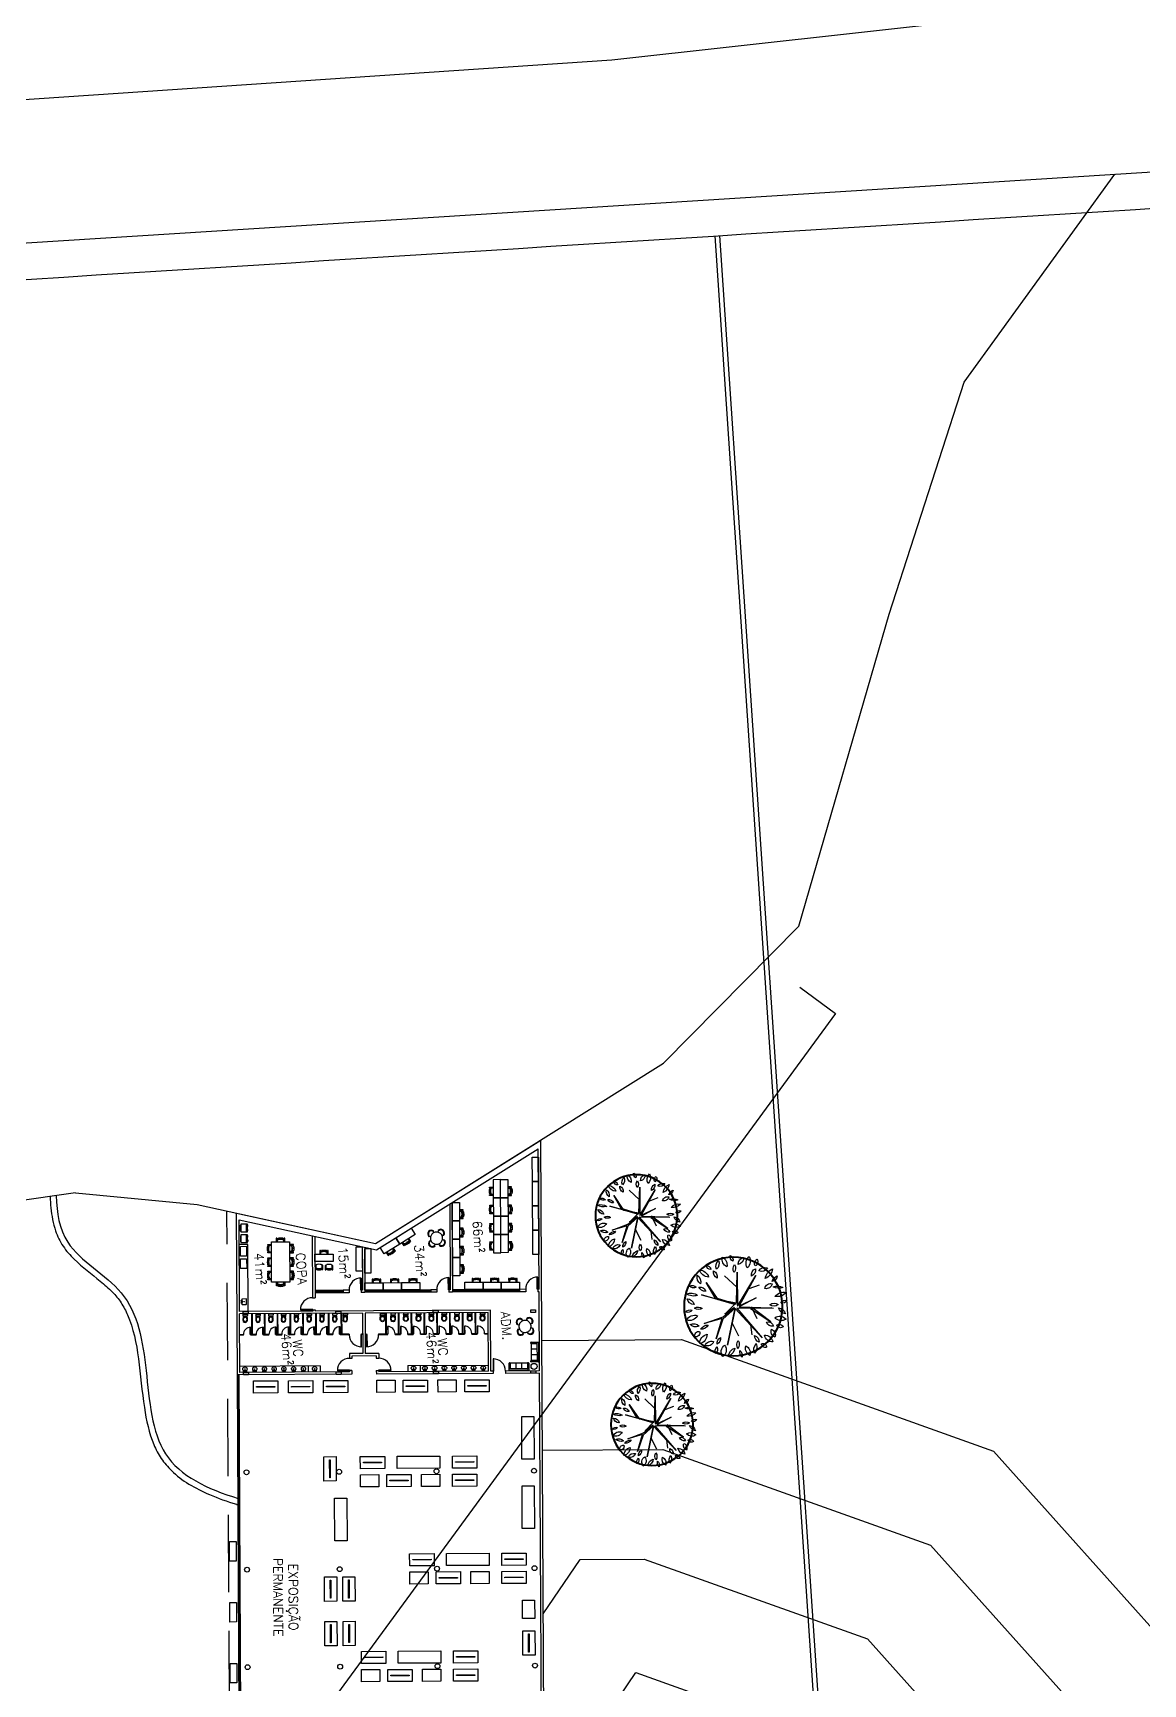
# Model space of a CAD drawing. Header units: millimetres. Extents: x 55520 to 96084, y -58491 to -49645.
# Drawn here: x 58659.3 to 58750.4, y -57673.1 to -57537.5 of the extents above; entities that cross this region are included whole.
import ezdxf

# ---------------------------------------------------------------- set-up
doc = ezdxf.new("R2010")
doc.units = ezdxf.units.MM
doc.linetypes.add('HIDDEN', pattern=[9.525, 6.35, -3.175])
for name, color, linetype in [('05_Mobiliário', 1, 'Continuous'), ('Alvenaria Corte', 30, 'Continuous'), ('Alvenaria Vista', 40, 'Continuous'), ('ARQ-COTAS', 1, 'Continuous'), ('ARQ-TEXTO3', 3, 'Continuous'), ('Curvas de Nível', 10, 'Continuous'), ('Esquadrias', 241, 'Continuous'), ('Limite Terreno', 20, 'Continuous'), ('Limites', 250, 'Continuous'), ('Linha Fina', 100, 'Continuous'), ('Mobiliário_cinza', 254, 'Continuous'), ('Pilares', 181, 'Continuous'), ('Projeção', 60, 'HIDDEN'), ('Árvores Existentes', 114, 'Continuous')]:
    doc.layers.add(name, color=color, linetype=linetype)
doc.styles.add('ROMANS', font='romans.shx')

# ---------------------------------------------------------------- blocks, each defined once
blk = doc.blocks.new('tree 17')
at = {"color": 0, "linetype": 'ByBlock'}
for p, q in [((-0.149, 0.772), (-0.808, 1.664)), ((-0.808, 1.664), (-0.082, 0.822)), ((-0.215, 1.813), (-0.082, 0.152)), ((-0.033, 0.269), (-0.182, 1.747)), ((-0.182, 1.747), (-0.149, 0.772)), ((-0.082, 0.152), (-1.511, 1.221)), ((-1.511, 1.221), (-0.099, 0.075)), ((-0.89, 0.728), (-1.344, 0.756)), ((-0.082, 0.822), (-0.619, 1.038)), ((0.327, 1.071), (-0.033, 0.269)), ((0.001, 0.186), (1.346, 1.116)), ((1.346, 1.116), (0.017, 0.269)), ((0.017, 0.269), (0.327, 1.071)), ((0.765, 0.778), (0.909, 1.26)), ((-0.099, 0.075), (-1.738, -0.385)), ((-1.738, -0.385), (-0.082, 0.075)), ((-0.719, -0.113), (-1.344, 0.152)), ((-0.082, 0.075), (-0.542, -0.512)), ((-0.431, -0.496), (-0.049, 0.058)), ((-0.049, 0.058), (-0.326, -0.401)), ((-0.326, -0.401), (0.084, 0.058)), ((1.54, 0.285), (0.001, 0.186)), ((0.084, 0.058), (0.626, -1.404)), ((0.626, -1.404), (0.1, 0.136)), ((0.1, 0.136), (0.444, -0.795)), ((0.15, 0.152), (1.54, 0.285)), ((0.361, -0.684), (0.15, 0.152)), ((0.865, 0.224), (1.418, -0.302)), ((-0.542, -0.512), (-1.411, -0.878)), ((-1.411, -0.878), (-0.509, -0.545)), ((-0.686, -1.37), (-0.431, -0.496)), ((-0.509, -0.545), (-0.686, -1.37)), ((1.18, -1.16), (0.361, -0.684)), ((0.444, -0.795), (1.18, -1.16))]:
    blk.add_line(p, q, dxfattribs=at)
for points in [[(-0.733, 2.356, 0.375302), (-0.637, 1.847)], [(-0.637, 1.847, 0.375302), (-0.733, 2.356)], [(-0.191, 2.048, 0.30277), (-0.499, 2.346)], [(-0.499, 2.346, 0.30277), (-0.191, 2.048)], [(0.106, 2.463, 0.350689), (0.021, 2.165)], [(0.021, 2.165, 0.350689), (0.106, 2.463)], [(0.478, 2.441, 0.27027), (0.329, 1.921)], [(0.329, 1.921, 0.27027), (0.478, 2.441)], [(0.711, 2.314, 0.218613), (0.775, 1.868)], [(0.775, 1.868, 0.218613), (0.711, 2.314)], [(-1.391, 1.326, 0.363335), (-1.731, 1.687)], [(-1.731, 1.687, 0.363335), (-1.391, 1.326)], [(-1.147, 1.666, 0.420523), (-1.518, 1.793)], [(-1.518, 1.793, 0.420523), (-1.147, 1.666)], [(-1.072, 2.208, 0.45154), (-0.987, 1.9)], [(-0.987, 1.9, 0.45154), (-1.072, 2.208)], [(-1.009, 1.762, 0.408258), (-0.807, 1.454)], [(-0.807, 1.454, 0.408258), (-1.009, 1.762)], [(-0.053, 2.048, 0.340953), (-0.032, 1.666)], [(-0.032, 1.666, 0.340953), (-0.053, 2.048)], [(0.913, 1.836, 0.440076), (0.722, 1.485)], [(0.722, 1.485, 0.440076), (0.913, 1.836)], [(1.253, 2.091, 0.288468), (1.019, 1.847)], [(1.019, 1.847, 0.288468), (1.253, 2.091)], [(1.592, 1.9, 0.268637), (1.168, 1.539)], [(1.168, 1.539, 0.268637), (1.592, 1.9)], [(1.645, 1.666, 0.386862), (1.539, 1.273)], [(1.539, 1.273, 0.386862), (1.645, 1.666)], [(-1.752, 0.923, 0.295875), (-2.177, 0.827)], [(-2.177, 0.827, 0.295875), (-1.752, 0.923)], [(-1.954, 1.39, 0.525994), (-1.773, 1.167)], [(-1.773, 1.167, 0.525994), (-1.954, 1.39)], [(-1.38, 0.88, 0.343163), (-1.699, 1.061)], [(-1.699, 1.061, 0.343163), (-1.38, 0.88)], [(1.645, 1.124, 0.341117), (1.327, 0.912)], [(1.327, 0.912, 0.341117), (1.645, 1.124)], [(2.229, 0.869, 0.343561), (1.709, 0.753)], [(1.709, 0.753, 0.343561), (2.229, 0.869)], [(2.07, 1.22, 0.443589), (1.773, 1.124)], [(1.773, 1.124, 0.443589), (2.07, 1.22)], [(-2.017, 0.169, 0.288328), (-2.325, 0.243)], [(-2.325, 0.243, 0.288328), (-2.017, 0.169)], [(-1.816, 0.445, 0.362144), (-2.272, 0.604)], [(-2.272, 0.604, 0.362144), (-1.816, 0.445)], [(-1.561, 0.115, 0.309468), (-1.932, 0.084)], [(-1.932, 0.084, 0.309468), (-1.561, 0.115)], [(1.9, 0.179, 0.326555), (1.539, 0.147)], [(1.539, 0.147, 0.326555), (1.9, 0.179)], [(2.198, 0.625, 0.38021), (1.89, 0.349)], [(1.89, 0.349, 0.38021), (2.198, 0.625)], [(2.325, 0.02, 0.383832), (2.06, 0.115)], [(2.06, 0.115, 0.383832), (2.325, 0.02)], [(-1.89, -0.054, 0.289447), (-2.23, -0.373)], [(-2.23, -0.373, 0.289447), (-1.89, -0.054)], [(-1.731, -0.511, 0.447347), (-2.23, -0.628)], [(-2.23, -0.628, 0.447347), (-1.731, -0.511)], [(-1.37, -0.67, 0.315606), (-1.656, -0.851)], [(-1.656, -0.851, 0.315606), (-1.37, -0.67)], [(1.677, -0.787, 0.340003), (1.338, -0.639)], [(1.338, -0.639, 0.340003), (1.677, -0.787)], [(2.134, -0.532, 0.317134), (1.741, -0.649)], [(1.741, -0.649, 0.317134), (2.134, -0.532)], [(2.272, -0.352, 0.351781), (1.826, -0.171)], [(1.826, -0.171, 0.351781), (2.272, -0.352)], [(-1.784, -0.862, 0.306984), (-2.081, -0.947)], [(-2.081, -0.947, 0.306984), (-1.784, -0.862)], [(-1.529, -1, 0.414115), (-1.688, -1.403)], [(-1.688, -1.403, 0.414115), (-1.529, -1)], [(-1.179, -1.276, 0.365918), (-1.582, -1.637)], [(-1.582, -1.637, 0.365918), (-1.179, -1.276)], [(-0.765, -1.191, 0.285981), (-0.934, -1.552)], [(-0.934, -1.552, 0.285981), (-0.765, -1.191)], [(0.01, -1.414, 0.328832), (0.042, -1.764)], [(0.042, -1.764, 0.328832), (0.01, -1.414)], [(0.786, -1.201, 0.368927), (0.987, -1.499)], [(0.987, -1.499, 0.368927), (0.786, -1.201)], [(1.529, -1.541, 0.303563), (1.125, -1.414)], [(1.125, -1.414, 0.303563), (1.529, -1.541)], [(1.762, -1.425, 0.316942), (1.412, -1.032)], [(1.412, -1.032, 0.316942), (1.762, -1.425)], [(1.752, -0.904, 0.40592), (1.943, -1.106)], [(1.943, -1.106, 0.40592), (1.752, -0.904)], [(-1.03, -1.605, 0.559657), (-1.264, -1.839)], [(-1.264, -1.839, 0.559657), (-1.03, -1.605)], [(-0.786, -1.616, 0.321275), (-0.68, -2.019)], [(-0.68, -2.019, 0.321275), (-0.786, -1.616)], [(-0.308, -1.648, 0.362047), (-0.478, -2.168)], [(-0.478, -2.168, 0.362047), (-0.308, -1.648)], [(-0.043, -1.881, 0.345907), (-0.106, -2.179)], [(-0.106, -2.179, 0.345907), (-0.043, -1.881)], [(0.212, -1.775, 0.339938), (0.488, -2.072)], [(0.488, -2.072, 0.339938), (0.212, -1.775)], [(0.616, -1.584, 0.235997), (0.722, -2.094)], [(0.722, -2.094, 0.235997), (0.616, -1.584)], [(0.987, -1.626, 0.337084), (1.062, -1.924)], [(1.062, -1.924, 0.337084), (0.987, -1.626)]]:
    blk.add_lwpolyline(points, format="xyb")
at = {"lineweight": 40}
blk.add_circle((0, 0), 2.242, dxfattribs=at)
blk = doc.blocks.new('cadeira cortada')
for points in [[(253.53, -365.94), (253.53, -365.67), (253.48, -365.67), (253.48, -365.94)], [(254.11, -365.94), (254.11, -365.67), (254.06, -365.67), (254.06, -365.94)]]:
    blk.add_lwpolyline(points)
for points in [[(253.56, -365.94), (253.56, -365.73, -0.34754), (253.62, -365.65, -0.116963), (253.96, -365.65, -0.34754), (254.02, -365.73), (254.02, -365.94)], [(254.02, -365.76, -0.342833), (253.97, -365.78, 0.050886), (253.79, -365.75, 0.050886), (253.62, -365.78, -0.342833), (253.56, -365.76)]]:
    blk.add_lwpolyline(points, format="xyb")
blk.add_lwpolyline([(254.02, -365.73, -0.342833), (253.97, -365.75, 0.050886), (253.79, -365.72, 0.050886), (253.62, -365.75, -0.342833), (253.56, -365.73, -0.272556), (253.63, -365.66, -0.116963), (253.96, -365.66, -0.272556)], format="xyb", close=True)
blk = doc.blocks.new('cuba-com-misturador')
for p, q in [((0.01, 0), (-0.01, 0)), ((-0.25, -0.4), (-0.25, -0.09)), ((-0.23, -0.07), (-0.02, -0.07)), ((0.23, -0.42), (-0.23, -0.42)), ((-0.02, -0.01), (-0.02, -0.13)), ((-0.01, -0.14), (0.01, -0.14)), ((0.02, -0.13), (0.02, -0.01)), ((0.02, -0.07), (0.23, -0.07)), ((0.25, -0.09), (0.25, -0.4))]:
    blk.add_line(p, q)
for centre, radius in [((-0.09, -0.02), 0.0337), ((-0.09, -0.02), 0.0274), ((0.09, -0.02), 0.0337), ((0.09, -0.02), 0.0274), ((0, -0.24), 0.0213), ((0, -0.24), 0.015)]:
    blk.add_circle(centre, radius)
for centre, radius, start, end in [((-0.01, -0.01), 0.01, 90, 180), ((-0.23, -0.09), 0.02, 90, 180), ((-0.23, -0.4), 0.02, 180, 270), ((-0.01, -0.13), 0.01, 180, 270), ((0.01, -0.01), 0.01, 0, 90), ((0.01, -0.13), 0.01, 270, 0), ((0.23, -0.09), 0.02, 0, 90), ((0.23, -0.4), 0.02, 270, 0)]:
    blk.add_arc(centre, radius, start, end)
blk = doc.blocks.new('geladeira-1')
for p, q in [((-0.2475, 0), (0.2475, 0)), ((0.2475, -0.04), (0.2475, 0)), ((-0.315, -0.04), (-0.2475, -0.04)), ((-0.315, -0.5125), (-0.315, -0.04)), ((-0.315, -0.58), (-0.315, -0.5325)), ((-0.2475, -0.58), (-0.315, -0.58)), ((-0.305, -0.5325), (-0.305, -0.5125)), ((0.305, -0.5125), (-0.305, -0.5125)), ((-0.305, -0.5325), (0.305, -0.5325)), ((-0.2475, 0), (-0.2475, -0.04)), ((-0.2475, -0.58), (-0.1125, -0.58)), ((0.315, -0.58), (-0.1125, -0.58)), ((0.305, -0.5125), (0.305, -0.5325)), ((0.315, -0.04), (0.315, -0.5125)), ((0.315, -0.5325), (0.315, -0.58))]:
    blk.add_line(p, q)
for points in [[(-0.315, -0.5125), (-0.305, -0.5125)], [(-0.315, -0.5325), (-0.305, -0.5325)], [(-0.2475, -0.04), (0.2475, -0.04)], [(0.11, -0.58), (0.11, -0.6025), (0.245, -0.6025), (0.245, -0.58)], [(0.2475, -0.04), (0.315, -0.04)], [(0.305, -0.5125), (0.315, -0.5125)], [(0.305, -0.5325), (0.315, -0.5325)]]:
    blk.add_lwpolyline(points)
blk = doc.blocks.new('sofá-3l-5')
for p, q in [((-1.025, 0), (1.025, 0)), ((-1.05, -0.125), (-1.05, -0.025)), ((-1.05, -0.775), (-1.05, -0.175)), ((-1.025, -0.15), (1.025, -0.15)), ((-0.925, -0.8), (-1.025, -0.8)), ((-0.9, -0.775), (-0.9, -0.15)), ((-0.875, -0.775), (-0.325, -0.775)), ((-0.3, -0.15), (-0.3, -0.75)), ((-0.275, -0.775), (0.275, -0.775)), ((0.3, -0.15), (0.3, -0.75)), ((0.325, -0.775), (0.875, -0.775)), ((0.9, -0.15), (0.9, -0.775)), ((1.025, -0.8), (0.925, -0.8)), ((1.05, -0.025), (1.05, -0.125)), ((1.05, -0.175), (1.05, -0.775))]:
    blk.add_line(p, q)
for centre, start, end in [((-1.025, -0.025), 90, 180), ((-1.025, -0.125), 180, 270), ((-1.025, -0.175), 90, 180), ((-1.025, -0.775), 180, 270), ((-0.925, -0.175), 0, 90), ((-0.925, -0.775), 270, 0), ((-0.875, -0.75), 180, 270), ((-0.325, -0.75), 270, 360), ((-0.275, -0.75), 180, 270), ((0.275, -0.75), 270, 360), ((0.325, -0.75), 180, 270), ((0.875, -0.75), 270, 360), ((0.925, -0.175), 90, 180), ((0.925, -0.775), 180, 270), ((1.025, -0.025), 0, 90), ((1.025, -0.125), 270, 0), ((1.025, -0.175), 0, 90), ((1.025, -0.775), 270, 0)]:
    blk.add_arc(centre, 0.025, start, end)
blk = doc.blocks.new('mesa-copa-1')
for p, q in [((-0.59, 0.54), (-0.61, 0.56)), ((-0.61, 0.17), (-0.59, 0.19)), ((-0.54, 0.58), (-0.56, 0.6)), ((-0.18, 0.6), (-0.2, 0.58)), ((0.17, 0.61), (0.19, 0.59)), ((0.54, 0.59), (0.56, 0.61)), ((0.58, 0.54), (0.6, 0.56)), ((0.6, 0.18), (0.58, 0.2)), ((-0.6, -0.18), (-0.58, -0.2)), ((-0.58, -0.54), (-0.6, -0.56)), ((-0.54, -0.59), (-0.56, -0.61)), ((-0.17, -0.61), (-0.19, -0.59)), ((0.18, -0.6), (0.2, -0.58)), ((0.54, -0.58), (0.56, -0.6)), ((0.61, -0.17), (0.59, -0.19)), ((0.59, -0.54), (0.61, -0.56))]:
    blk.add_line(p, q)
for centre, radius, start, end in [((-0.4, 0.38), 0.304, 45.7426, 225), ((-0.4, 0.38), 0.277, 141.5942, 225), ((-0.4, 0.38), 0.25, 142.2022, 250.7613), ((-0.4, 0.38), 0.277, 137.4499, 141.5942), ((-0.4, 0.38), 0.277, 131.6623, 137.4499), ((-0.4, 0.38), 0.25, 137.6067, 142.2022), ((-0.4, 0.38), 0.277, 127.4996, 131.6623), ((-0.4, 0.38), 0.25, 131.1911, 137.6067), ((-0.4, 0.38), 0.277, 45.7426, 127.4996), ((-0.4, 0.38), 0.25, 126.5706, 131.1911), ((-0.4, 0.38), 0.25, 21.0509, 126.5706), ((0, 0), 0.5, 162.8866, 198.9257), ((0, 0), 0.5, 108.9257, 162.8866), ((0, 0), 0.5, 72.8866, 108.9257), ((0.38, 0.4), 0.25, 52.2022, 160.7613), ((0, 0), 0.5, 18.9257, 72.8866), ((0.38, 0.4), 0.304, 315.7426, 135), ((0.38, 0.4), 0.277, 51.5942, 135), ((0.38, 0.4), 0.25, 291.0509, 36.5706), ((0, 0), 0.5, 342.8866, 18.9257), ((0.38, 0.4), 0.25, 47.6067, 52.2022), ((0.38, 0.4), 0.25, 41.1911, 47.6067), ((0.38, 0.4), 0.277, 47.4499, 51.5942), ((0.38, 0.4), 0.277, 41.6623, 47.4499), ((0.38, 0.4), 0.25, 36.5706, 41.1911), ((0.38, 0.4), 0.277, 315.7426, 37.4996), ((0.38, 0.4), 0.277, 37.4996, 41.6623), ((-0.38, -0.4), 0.304, 135.7426, 315), ((-0.38, -0.4), 0.277, 135.7426, 217.4996), ((-0.38, -0.4), 0.25, 111.0509, 216.5706), ((-0.38, -0.4), 0.277, 217.4996, 221.6623), ((-0.38, -0.4), 0.277, 221.6623, 227.4499), ((-0.38, -0.4), 0.25, 216.5706, 221.1911), ((-0.38, -0.4), 0.25, 221.1911, 227.6067), ((-0.38, -0.4), 0.277, 227.4499, 231.5942), ((-0.38, -0.4), 0.277, 231.5942, 315), ((-0.38, -0.4), 0.25, 227.6067, 232.2022), ((-0.38, -0.4), 0.25, 232.2022, 340.7613), ((0, 0), 0.5, 198.9257, 252.8866), ((0, 0), 0.5, 252.8866, 288.9257), ((0, 0), 0.5, 288.9257, 342.8866), ((0.4, -0.38), 0.25, 201.0509, 306.5706), ((0.4, -0.38), 0.304, 225.7426, 45), ((0.4, -0.38), 0.277, 225.7426, 307.4996), ((0.4, -0.38), 0.25, 322.2022, 70.7613), ((0.4, -0.38), 0.25, 306.5706, 311.1911), ((0.4, -0.38), 0.25, 311.1911, 317.6067), ((0.4, -0.38), 0.277, 307.4996, 311.6623), ((0.4, -0.38), 0.25, 317.6067, 322.2022), ((0.4, -0.38), 0.277, 311.6623, 317.4499), ((0.4, -0.38), 0.277, 321.5942, 45), ((0.4, -0.38), 0.277, 317.4499, 321.5942)]:
    blk.add_arc(centre, radius, start, end)
blk = doc.blocks.new('cadescritório-1')
for points in [[(-0.26, -0.04), (-0.31, -0.04), (-0.31, -0.39), (-0.26, -0.39)], [(0.31, -0.04), (0.26, -0.04), (0.26, -0.39), (0.31, -0.39)]]:
    blk.add_lwpolyline(points, close=True)
for points in [[(0.17, -0.02, -0.34754), (0.23, -0.1), (0.23, -0.39, -0.32794), (0.16, -0.49, -0.036168), (0.11, -0.5, -0.091436), (-0.11, -0.5, -0.036168), (-0.16, -0.49, -0.32794), (-0.23, -0.39), (-0.23, -0.1, -0.34754), (-0.17, -0.02, -0.116963)], [(0.23, -0.1, -0.342833), (0.18, -0.12, 0.050886), (0, -0.09, 0.050886), (-0.18, -0.12, -0.342833), (-0.23, -0.1, -0.272556), (-0.16, -0.03, -0.116963), (0.16, -0.03, -0.272556)]]:
    blk.add_lwpolyline(points, format="xyb", close=True)
blk.add_lwpolyline([(0.23, -0.13, -0.342833), (0.18, -0.16, 0.050886), (0, -0.13, 0.050886), (-0.18, -0.16, -0.342833), (-0.23, -0.13)], format="xyb")
blk = doc.blocks.new('bacia-2')
for p, q in [((-0.16, 0), (0.16, 0)), ((-0.18, -0.02), (-0.18, -0.11)), ((-0.16, -0.14), (0.16, -0.14)), ((-0.1, -0.22), (-0.16, -0.22)), ((-0.16, -0.22), (-0.16, -0.23)), ((-0.1, -0.23), (-0.16, -0.23)), ((-0.14, -0.16), (0.14, -0.16)), ((-0.1, -0.21), (-0.1, -0.31)), ((-0.1, -0.21), (-0.1, -0.31)), ((-0.1, -0.21), (-0.1, -0.21)), ((0.1, -0.22), (-0.1, -0.22)), ((0.1, -0.23), (-0.1, -0.23)), ((-0.1, -0.31), (-0.1, -0.31)), ((0.1, -0.21), (0.1, -0.31)), ((0.1, -0.21), (0.11, -0.21)), ((0.11, -0.31), (0.1, -0.31)), ((0.11, -0.21), (0.11, -0.31)), ((0.16, -0.22), (0.11, -0.22)), ((0.16, -0.23), (0.11, -0.23)), ((0.16, -0.22), (0.16, -0.23)), ((0.19, -0.02), (0.19, -0.11))]:
    blk.add_line(p, q)
for centre, radius, start, end in [((-0.16, -0.02), 0.02, 90, 180), ((0.16, -0.02), 0.02, 0, 90), ((0.75, -0.44), 0.933, 163.0474, 184.2312), ((-0.16, -0.11), 0.03, 186.4751, 270), ((0, -0.5), 0.185, 180, 0), ((-0.14, -0.17), 0.01, 90, 164.926), ((0.06, -0.44), 0.215, 140.013, 182.2911), ((0.06, -0.45), 0.214, 179.4567, 225.0557), ((0, -0.39), 0.136, 44.0581, 135.9419), ((0, -0.51), 0.126, 224.2545, 315.7455), ((-0.06, -0.45), 0.214, 314.9443, 0.5433), ((-0.06, -0.44), 0.215, 357.7089, 39.987), ((0.14, -0.17), 0.01, 15.074, 90), ((-0.74, -0.44), 0.933, 355.7688, 16.9526), ((0.16, -0.11), 0.03, 270, 353.5249)]:
    blk.add_arc(centre, radius, start, end)
blk = doc.blocks.new('pia')
blk.add_lwpolyline([(116.63, 127.31, 0.059126), (116.57, 127.3, 0.088095), (116.51, 127.27, 0.10529), (116.47, 127.22, 0.121807), (116.45, 127.16, 0.121807), (116.47, 127.1, 0.10529), (116.51, 127.05, 0.088095), (116.57, 127.02), (116.65, 127.01, 0.07888), (116.72, 127.02, 0.088095), (116.78, 127.05, 0.10529), (116.83, 127.1, 0.121807), (116.84, 127.16, 0.121807), (116.83, 127.22, 0.10529), (116.78, 127.27, 0.088095), (116.72, 127.3, 0.059126), (116.67, 127.31, 0.07888)], format="xyb")
blk.add_lwpolyline([(116.66, 127.23), (116.67, 127.35, 1.266953), (116.62, 127.35), (116.64, 127.23, 0.388814), (116.65, 127.22), (116.65, 127.22, 0.388814)], format="xyb", close=True)
for centre, radius in [((116.54, 127.34), 0.0262), ((116.65, 127.16), 0.0208), ((116.75, 127.34), 0.0262)]:
    blk.add_circle(centre, radius)
blk = doc.blocks.new('Expo_1')
blk.add_lwpolyline([(55979.65, -57955.97), (55981.65, -57955.97), (55981.65, -57956.97), (55979.65, -57956.97)], close=True)
at = {"layer": 'Esquadrias'}
blk.add_lwpolyline([(55979.9, -57956.45), (55981.4, -57956.45), (55981.4, -57956.5), (55979.9, -57956.5)], close=True, dxfattribs=at)

msp = doc.modelspace()

# ---------------------------------------------------------------- linework, layer by layer
at = {"layer": '05_Mobiliário'}
for points in [[(58675.983, -57661.387), (58675.992, -57662.987), (58675.442, -57662.99), (58675.433, -57661.39)], [(58676.01, -57666.387), (58676.019, -57667.987), (58675.469, -57667.99), (58675.46, -57666.39)], [(58676.037, -57671.387), (58676.045, -57672.987), (58675.495, -57672.99), (58675.487, -57671.39)]]:
    msp.add_lwpolyline(points, close=True, dxfattribs=at)
for points, knots in [([(58660.717, -57633.053), (58660.726, -57633.365), (58660.744, -57633.676), (58660.838, -57634.633), (58660.955, -57635.267), (58661.314, -57636.311), (58661.517, -57636.736), (58662.043, -57637.525), (58662.357, -57637.878), (58663.364, -57638.858), (58664.13, -57639.418), (58665.18, -57640.284), (58665.517, -57640.579), (58666.089, -57641.168), (58666.326, -57641.46), (58666.741, -57642.091), (58666.92, -57642.427), (58667.542, -57643.845), (58667.793, -57645.077), (58668.147, -57647.684), (58668.25, -57649.06), (58668.611, -57651.449), (58668.835, -57652.482), (58669.399, -57653.821), (58669.601, -57654.208), (58670.086, -57654.926), (58670.365, -57655.254), (58671.53, -57656.393), (58672.61, -57657.017), (58674.503, -57657.825), (58675.243, -57658.085), (58676.005, -57658.322), (58676.019, -57658.327), (58676.033, -57658.331), (58676.047, -57658.336), (58676.084, -57658.347), (58676.12, -57658.358), (58676.157, -57658.37)], [2.4020517, 2.4020517, 2.4020517, 2.4020517, 3.2719387, 3.2719387, 5.1174621, 5.1174621, 6.4760713, 6.4760713, 7.8346806, 7.8346806, 10.518018, 10.518018, 11.8849314, 11.8849314, 13.1443236, 13.1443236, 14.4037157, 14.4037157, 18.1850834, 18.1850834, 21.9664511, 21.9664511, 25.0061107, 25.0061107, 26.3195626, 26.3195626, 27.6330146, 27.6330146, 31.2923373, 31.2923373, 33.441143, 33.441143, 33.441143, 33.4809943, 33.4809943, 33.4809943, 33.5836791, 33.5836791, 33.5836791, 33.5836791]), ([(58661.215, -57632.982), (58661.253, -57634.401), (58661.786, -57637.704), (58667.612, -57640.569), (58668.715, -57647.39), (58669.211, -57655.042), (58673.62, -57657.055), (58676.154, -57657.845)], [2.3491769, 2.3491769, 2.3491769, 2.3491769, 6.4058115, 12.4579615, 19.1549921, 26.18667, 33.441143, 33.441143, 33.441143, 33.441143])]:
    msp.add_open_spline(points, degree=3, knots=knots, dxfattribs=at)
at = {"layer": 'Alvenaria Corte'}
for p, q in [((58715.286, -57554.182), (58727.235, -57731.492)), ((58715.685, -57554.157), (58727.608, -57731.066)), ((58687.428, -57636.906), (58700.997, -57628.418)), ((58701.292, -57683.773), (58700.997, -57628.418)), ((58687.52, -57637.438), (58700.801, -57629.131)), ((58700.863, -57640.667), (58700.801, -57629.131)), ((58693.525, -57633.682), (58693.563, -57640.706)), ((58693.725, -57633.557), (58693.764, -57640.905)), ((58676.1, -57647.699), (58676.029, -57634.411)), ((58676.029, -57634.411), (58687.428, -57636.906)), ((58676.272, -57642.498), (58676.232, -57634.967)), ((58676.232, -57634.967), (58687.52, -57637.438)), ((58682.239, -57636.282), (58682.266, -57641.366)), ((58682.439, -57636.326), (58682.466, -57641.365)), ((58686.344, -57637.18), (58686.363, -57640.744)), ((58686.544, -57637.224), (58686.564, -57640.943)), ((58685.263, -57640.75), (58684.763, -57640.753)), ((58684.763, -57640.753), (58684.764, -57640.953)), ((58685.263, -57640.75), (58685.264, -57640.95)), ((58686.363, -57640.744), (58686.263, -57640.745)), ((58686.263, -57640.745), (58686.264, -57640.945)), ((58692.463, -57640.712), (58691.963, -57640.714)), ((58691.963, -57640.714), (58691.964, -57640.914)), ((58692.463, -57640.712), (58692.464, -57640.912)), ((58693.563, -57640.706), (58693.463, -57640.706)), ((58693.463, -57640.706), (58693.464, -57640.906)), ((58699.763, -57640.673), (58699.263, -57640.675)), ((58699.263, -57640.675), (58699.264, -57640.875)), ((58699.764, -57640.873), (58699.264, -57640.875)), ((58699.763, -57640.673), (58699.764, -57640.873)), ((58700.863, -57640.667), (58700.763, -57640.667)), ((58700.763, -57640.667), (58700.764, -57640.867)), ((58700.864, -57640.867), (58700.764, -57640.867)), ((58700.898, -57647.367), (58700.864, -57640.867)), ((58682.266, -57641.366), (58682.466, -57641.365)), ((58685.264, -57640.95), (58684.764, -57640.953)), ((58686.564, -57640.943), (58686.264, -57640.945)), ((58692.464, -57640.912), (58691.964, -57640.914)), ((58693.764, -57640.905), (58693.464, -57640.906)), ((58682.272, -57642.466), (58676.272, -57642.498)), ((58686.373, -57642.644), (58676.273, -57642.698)), ((58676.299, -57647.498), (58676.273, -57642.698)), ((58682.271, -57642.366), (58682.471, -57642.365)), ((58682.271, -57642.366), (58682.272, -57642.466)), ((58682.471, -57642.365), (58682.472, -57642.465)), ((58696.872, -57642.388), (58682.472, -57642.465)), ((58686.373, -57642.644), (58686.391, -57645.944)), ((58696.673, -57642.589), (58686.573, -57642.643)), ((58686.573, -57642.643), (58686.591, -57645.943)), ((58696.698, -57647.389), (58696.673, -57642.589)), ((58696.898, -57647.388), (58696.872, -57642.388)), ((58686.391, -57645.944), (58685.291, -57645.95)), ((58685.291, -57645.95), (58685.293, -57646.35)), ((58687.492, -57646.138), (58685.492, -57646.149)), ((58685.492, -57646.149), (58685.493, -57646.349)), ((58687.691, -57645.937), (58686.591, -57645.943)), ((58687.492, -57646.138), (58687.493, -57646.338)), ((58687.691, -57645.937), (58687.693, -57646.337)), ((58685.5, -57647.649), (58676.1, -57647.699)), ((58685.299, -57647.45), (58676.299, -57647.498)), ((58685.493, -57646.349), (58685.293, -57646.35)), ((58685.498, -57647.349), (58685.298, -57647.35)), ((58685.298, -57647.35), (58685.299, -57647.45)), ((58685.498, -57647.349), (58685.5, -57647.649)), ((58687.493, -57646.338), (58687.693, -57646.337)), ((58687.498, -57647.338), (58687.698, -57647.337)), ((58687.498, -57647.338), (58687.5, -57647.638)), ((58697.099, -57647.587), (58687.5, -57647.638)), ((58687.698, -57647.337), (58687.698, -57647.437)), ((58696.698, -57647.389), (58687.698, -57647.437)), ((58697.098, -57647.387), (58696.898, -57647.388)), ((58697.098, -57647.387), (58697.099, -57647.587)), ((58700.898, -57647.367), (58698.098, -57647.382)), ((58698.098, -57647.382), (58698.099, -57647.582)), ((58700.899, -57647.567), (58698.099, -57647.582)), ((58701.092, -57683.708), (58700.899, -57647.567))]:
    msp.add_line(p, q, dxfattribs=at)
at = {"layer": 'Alvenaria Vista', "color": 1}
for p, q in [((58684.763, -57640.753), (58682.463, -57640.765)), ((58691.963, -57640.714), (58686.563, -57640.743)), ((58699.263, -57640.675), (58693.763, -57640.705)), ((58699.264, -57640.875), (58693.764, -57640.905)), ((58684.764, -57640.953), (58682.464, -57640.965)), ((58691.964, -57640.914), (58686.564, -57640.943)), ((58676.249, -57675.656), (58676.1, -57647.699))]:
    msp.add_line(p, q, dxfattribs=at)
at = {"layer": 'Alvenaria Vista'}
msp.add_open_spline([(58626.903, -57842.639), (58608.543, -57780.147), (58590.182, -57717.654), (58571.822, -57655.161), (58570.208, -57644.994), (58568.595, -57634.828), (58566.981, -57624.661), (58568.382, -57612.146), (58569.783, -57599.63), (58571.183, -57587.114), (58578.291, -57578.721), (58585.4, -57570.328), (58592.508, -57561.935), (58649.395, -57558.343), (58706.283, -57554.75), (58763.17, -57551.158), (58782.434, -57549.337), (58801.697, -57547.515), (58820.96, -57545.694)], degree=3, knots=[20.3224163, 20.3224163, 20.3224163, 20.3224163, 21.3053757, 21.3053757, 21.3053757, 22.3053757, 22.3053757, 22.3053757, 23.3053757, 23.3053757, 23.3053757, 24.3053757, 24.3053757, 24.3053757, 25.3053757, 25.3053757, 25.3053757, 25.5933686, 25.5933686, 25.5933686, 25.5933686], dxfattribs=at)
at = {"layer": 'ARQ-COTAS'}
msp.add_lwpolyline([(58722.262, -57615.876), (58725.192, -57618.021), (58603.322, -57784.417), (58600.393, -57782.271)], dxfattribs=at)
at = {"layer": 'Curvas de Nível'}
msp.add_line((58662.796, -57632.758), (58672.796, -57633.703), dxfattribs=at)
for points in [[(58672.796, -57633.703), (58687.428, -57636.906), (58711.077, -57622.114), (58722.179, -57610.851), (58729.604, -57585.251), (58735.775, -57566.179), (58748.147, -57549.104)], [(58662.796, -57632.758), (58652.487, -57634.218), (58568.498, -57634.218)], [(58701.085, -57644.883), (58712.553, -57644.807), (58738.184, -57653.964), (58752.885, -57670.389), (58798.039, -57678.775), (58821.836, -57676.3), (58829.582, -57673.625)]]:
    msp.add_lwpolyline(points, dxfattribs=at)
at = {"layer": 'Curvas de Nível', "color": 251}
for points in [[(58701.133, -57653.883), (58711.023, -57653.817), (58733.002, -57661.67), (58748.225, -57678.677), (58797.676, -57687.861), (58823.796, -57685.145), (58830.209, -57682.93)], [(58701.205, -57667.331), (58704.223, -57662.863), (58709.492, -57662.828), (58727.821, -57669.376), (58743.565, -57686.966), (58797.312, -57696.948), (58825.756, -57693.989), (58830.836, -57692.235)], [(58653.227, -57804.527), (58652.48, -57801.983), (58641.599, -57764.949), (58668.91, -57731.223), (58708.816, -57672.143), (58722.64, -57677.082), (58738.905, -57695.254), (58796.949, -57706.034), (58827.717, -57702.834), (58831.463, -57701.54)]]:
    msp.add_lwpolyline(points, dxfattribs=at)
at = {"layer": 'Esquadrias'}
for p, q in [((58684.763, -57640.838), (58682.463, -57640.85)), ((58684.763, -57640.868), (58682.463, -57640.88)), ((58691.963, -57640.799), (58686.563, -57640.828)), ((58691.963, -57640.829), (58686.563, -57640.858)), ((58699.263, -57640.76), (58693.763, -57640.79)), ((58699.263, -57640.79), (58693.763, -57640.82)), ((58677.282, -57644.392), (58677.273, -57642.693)), ((58677.332, -57644.392), (58677.323, -57642.692)), ((58678.332, -57644.387), (58678.323, -57642.687)), ((58678.382, -57644.387), (58678.373, -57642.687)), ((58679.382, -57644.381), (58679.373, -57642.681)), ((58679.432, -57644.381), (58679.423, -57642.681)), ((58680.432, -57644.376), (58680.423, -57642.676)), ((58680.482, -57644.375), (58680.473, -57642.675)), ((58681.482, -57644.37), (58681.473, -57642.67)), ((58681.532, -57644.37), (58681.523, -57642.67)), ((58682.532, -57644.365), (58682.523, -57642.665)), ((58682.582, -57644.364), (58682.573, -57642.664)), ((58683.582, -57644.359), (58683.573, -57642.659)), ((58683.632, -57644.359), (58683.623, -57642.659)), ((58684.632, -57644.353), (58684.623, -57642.653)), ((58684.682, -57644.353), (58684.673, -57642.653)), ((58688.282, -57644.334), (58688.273, -57642.634)), ((58688.332, -57644.334), (58688.323, -57642.634)), ((58689.332, -57644.328), (58689.323, -57642.628)), ((58689.382, -57644.328), (58689.373, -57642.628)), ((58690.382, -57644.323), (58690.373, -57642.623)), ((58690.432, -57644.322), (58690.423, -57642.622)), ((58691.432, -57644.317), (58691.423, -57642.617)), ((58691.482, -57644.317), (58691.473, -57642.617)), ((58692.482, -57644.311), (58692.473, -57642.611)), ((58692.532, -57644.311), (58692.523, -57642.611)), ((58693.532, -57644.306), (58693.523, -57642.606)), ((58693.582, -57644.306), (58693.573, -57642.606)), ((58694.582, -57644.3), (58694.573, -57642.6)), ((58694.632, -57644.3), (58694.623, -57642.6)), ((58695.632, -57644.295), (58695.623, -57642.595)), ((58695.682, -57644.294), (58695.673, -57642.594)), ((58676.582, -57644.396), (58676.282, -57644.398)), ((58676.582, -57644.446), (58676.282, -57644.448)), ((58676.582, -57644.446), (58676.582, -57644.396)), ((58677.632, -57644.391), (58677.182, -57644.393)), ((58677.182, -57644.443), (58677.182, -57644.393)), ((58677.632, -57644.441), (58677.182, -57644.443)), ((58677.632, -57644.441), (58677.632, -57644.391)), ((58678.682, -57644.385), (58678.232, -57644.387)), ((58678.232, -57644.437), (58678.232, -57644.387)), ((58678.682, -57644.435), (58678.232, -57644.437)), ((58678.682, -57644.435), (58678.682, -57644.385)), ((58679.732, -57644.379), (58679.282, -57644.382)), ((58679.282, -57644.432), (58679.282, -57644.382)), ((58679.732, -57644.429), (58679.282, -57644.432)), ((58679.732, -57644.429), (58679.732, -57644.379)), ((58680.782, -57644.374), (58680.332, -57644.376)), ((58680.332, -57644.426), (58680.332, -57644.376)), ((58680.782, -57644.424), (58680.332, -57644.426)), ((58680.782, -57644.424), (58680.782, -57644.374)), ((58681.832, -57644.368), (58681.382, -57644.371)), ((58681.382, -57644.421), (58681.382, -57644.371)), ((58681.832, -57644.418), (58681.382, -57644.421)), ((58681.832, -57644.418), (58681.832, -57644.368)), ((58682.882, -57644.363), (58682.432, -57644.365)), ((58682.432, -57644.415), (58682.432, -57644.365)), ((58682.882, -57644.413), (58682.432, -57644.415)), ((58682.882, -57644.413), (58682.882, -57644.363)), ((58683.932, -57644.357), (58683.482, -57644.359)), ((58683.482, -57644.409), (58683.482, -57644.359)), ((58683.932, -57644.407), (58683.482, -57644.409)), ((58683.932, -57644.407), (58683.932, -57644.357)), ((58685.282, -57644.35), (58684.532, -57644.354)), ((58684.532, -57644.404), (58684.532, -57644.354)), ((58685.282, -57644.4), (58684.532, -57644.404)), ((58685.282, -57644.35), (58685.282, -57644.4)), ((58686.382, -57644.344), (58686.282, -57644.345)), ((58686.282, -57644.345), (58686.282, -57644.395)), ((58686.382, -57644.394), (58686.282, -57644.395)), ((58686.582, -57644.343), (58686.682, -57644.342)), ((58686.582, -57644.393), (58686.682, -57644.392)), ((58686.682, -57644.342), (58686.682, -57644.392)), ((58687.682, -57644.337), (58688.432, -57644.333)), ((58687.682, -57644.337), (58687.682, -57644.387)), ((58687.682, -57644.387), (58688.432, -57644.383)), ((58688.432, -57644.383), (58688.432, -57644.333)), ((58689.032, -57644.33), (58689.482, -57644.327)), ((58689.032, -57644.38), (58689.032, -57644.33)), ((58689.032, -57644.38), (58689.482, -57644.377)), ((58689.482, -57644.377), (58689.482, -57644.327)), ((58690.082, -57644.324), (58690.532, -57644.322)), ((58690.082, -57644.374), (58690.082, -57644.324)), ((58690.082, -57644.374), (58690.532, -57644.372)), ((58690.532, -57644.372), (58690.532, -57644.322)), ((58691.132, -57644.319), (58691.582, -57644.316)), ((58691.132, -57644.369), (58691.132, -57644.319)), ((58691.132, -57644.369), (58691.582, -57644.366)), ((58691.582, -57644.366), (58691.582, -57644.316)), ((58692.182, -57644.313), (58692.632, -57644.311)), ((58692.182, -57644.363), (58692.182, -57644.313)), ((58692.182, -57644.363), (58692.632, -57644.361)), ((58692.632, -57644.361), (58692.632, -57644.311)), ((58693.232, -57644.307), (58693.682, -57644.305)), ((58693.232, -57644.357), (58693.232, -57644.307)), ((58693.232, -57644.357), (58693.682, -57644.355)), ((58693.682, -57644.355), (58693.682, -57644.305)), ((58694.282, -57644.302), (58694.732, -57644.299)), ((58694.282, -57644.352), (58694.282, -57644.302)), ((58694.282, -57644.352), (58694.732, -57644.349)), ((58694.732, -57644.349), (58694.732, -57644.299)), ((58695.332, -57644.296), (58695.782, -57644.294)), ((58695.332, -57644.346), (58695.332, -57644.296)), ((58695.332, -57644.346), (58695.782, -57644.344)), ((58695.782, -57644.344), (58695.782, -57644.294)), ((58696.382, -57644.291), (58696.682, -57644.289)), ((58696.382, -57644.341), (58696.382, -57644.291)), ((58696.382, -57644.341), (58696.682, -57644.339)), ((58676.324, -57675.681), (58676.175, -57647.698)), ((58676.374, -57675.697), (58676.225, -57647.698))]:
    msp.add_line(p, q, dxfattribs=at)
for points in [[(58686.213, -57640.745), (58686.207, -57639.745), (58686.257, -57639.745), (58686.263, -57640.745)], [(58693.413, -57640.706), (58693.407, -57639.706), (58693.457, -57639.706), (58693.463, -57640.706)], [(58700.713, -57640.668), (58700.707, -57639.668), (58700.757, -57639.667), (58700.763, -57640.667)], [(58682.271, -57642.316), (58681.271, -57642.321), (58681.271, -57642.371), (58682.271, -57642.366)], [(58677.179, -57643.793), (58677.182, -57644.393), (58677.132, -57644.393), (58677.129, -57643.793)], [(58678.229, -57643.787), (58678.232, -57644.387), (58678.182, -57644.388), (58678.179, -57643.788)], [(58679.279, -57643.782), (58679.282, -57644.382), (58679.232, -57644.382), (58679.229, -57643.782)], [(58680.329, -57643.776), (58680.332, -57644.376), (58680.282, -57644.376), (58680.279, -57643.777)], [(58681.379, -57643.771), (58681.382, -57644.371), (58681.332, -57644.371), (58681.329, -57643.771)], [(58682.429, -57643.765), (58682.432, -57644.365), (58682.382, -57644.365), (58682.379, -57643.765)], [(58683.479, -57643.759), (58683.482, -57644.359), (58683.432, -57644.36), (58683.429, -57643.76)], [(58684.529, -57643.754), (58684.532, -57644.354), (58684.482, -57644.354), (58684.479, -57643.754)], [(58686.232, -57644.395), (58686.238, -57645.395), (58686.288, -57645.395), (58686.282, -57644.395)], [(58686.732, -57644.392), (58686.738, -57645.392), (58686.688, -57645.392), (58686.682, -57644.392)], [(58688.429, -57643.733), (58688.432, -57644.333), (58688.482, -57644.333), (58688.479, -57643.733)], [(58689.479, -57643.727), (58689.482, -57644.327), (58689.532, -57644.327), (58689.529, -57643.727)], [(58690.529, -57643.722), (58690.532, -57644.322), (58690.582, -57644.322), (58690.579, -57643.722)], [(58691.579, -57643.716), (58691.582, -57644.316), (58691.632, -57644.316), (58691.629, -57643.716)], [(58692.629, -57643.711), (58692.632, -57644.311), (58692.682, -57644.31), (58692.679, -57643.71)], [(58693.679, -57643.705), (58693.682, -57644.305), (58693.732, -57644.305), (58693.729, -57643.705)], [(58694.729, -57643.699), (58694.732, -57644.299), (58694.782, -57644.299), (58694.779, -57643.699)], [(58695.779, -57643.694), (58695.782, -57644.294), (58695.832, -57644.294), (58695.829, -57643.694)], [(58685.298, -57647.3), (58684.298, -57647.305), (58684.298, -57647.355), (58685.298, -57647.35)], [(58687.698, -57647.287), (58688.698, -57647.282), (58688.698, -57647.332), (58687.698, -57647.337)], [(58697.148, -57647.387), (58697.143, -57646.387), (58697.093, -57646.387), (58697.098, -57647.387)]]:
    msp.add_lwpolyline(points, close=True, dxfattribs=at)
at = {"layer": 'Limite Terreno'}
msp.add_lwpolyline([(58623.837, -57842.846), (58568.889, -57655.821), (58563.955, -57624.731), (58568.304, -57585.872), (58591.044, -57559.022), (58762.935, -57548.167), (58820.758, -57542.699)], dxfattribs=at)
at = {"layer": 'Limites'}
msp.add_lwpolyline([(58738.391, -57400.175), (58605.414, -57539.914), (58614.8, -57545.926), (58706.848, -57539.721), (58819.713, -57527.193)], dxfattribs=at)
at = {"layer": 'Linha Fina'}
for centre, radius, start, end in [((58686.238, -57640.72), 0.975, 88.83656, 181.77416), ((58693.438, -57640.681), 0.975, 88.83656, 181.77416), ((58700.737, -57640.642), 0.975, 88.83656, 181.77416), ((58682.246, -57642.341), 0.975, 88.83656, 181.77416), ((58677.157, -57644.368), 0.576, 87.81581, 182.79491), ((58678.207, -57644.363), 0.576, 87.81581, 182.79491), ((58679.257, -57644.357), 0.576, 87.81581, 182.79491), ((58680.307, -57644.351), 0.576, 87.81581, 182.79491), ((58681.357, -57644.346), 0.576, 87.81581, 182.79491), ((58682.407, -57644.34), 0.576, 87.81581, 182.79491), ((58683.457, -57644.335), 0.576, 87.81581, 182.79491), ((58684.507, -57644.329), 0.576, 87.81581, 182.79491), ((58686.257, -57644.42), 0.975, 178.83656, 271.77416), ((58686.707, -57644.417), 0.975, 268.83656, 1.77416), ((58688.457, -57644.308), 0.576, 357.81581, 92.79491), ((58689.507, -57644.302), 0.576, 357.81581, 92.79491), ((58690.557, -57644.297), 0.576, 357.81581, 92.79491), ((58691.607, -57644.291), 0.576, 357.81581, 92.79491), ((58692.657, -57644.286), 0.576, 357.81581, 92.79491), ((58693.707, -57644.28), 0.576, 357.81581, 92.79491), ((58694.757, -57644.274), 0.576, 357.81581, 92.79491), ((58695.807, -57644.269), 0.576, 357.81581, 92.79491), ((58685.273, -57647.325), 0.975, 88.83656, 181.77416), ((58687.723, -57647.312), 0.975, 358.83656, 91.77416), ((58697.123, -57647.362), 0.975, 358.83656, 91.77416)]:
    msp.add_arc(centre, radius, start, end, dxfattribs=at)
at = {"layer": 'Mobiliário_cinza'}
for p, q in [((58676.943, -57636.994), (58676.243, -57636.998)), ((58676.972, -57642.494), (58676.943, -57636.994)), ((58682.896, -57646.963), (58676.296, -57646.998)), ((58681.896, -57646.968), (58681.899, -57647.468)), ((58682.896, -57646.963), (58682.899, -57647.463)), ((58690.096, -57646.924), (58696.696, -57646.889)), ((58690.096, -57646.924), (58690.098, -57647.424)), ((58691.096, -57646.919), (58691.098, -57647.419))]:
    msp.add_line(p, q, dxfattribs=at)
for points in [[(58700.805, -57629.809), (58700.815, -57631.809), (58700.315, -57631.811), (58700.305, -57629.811)], [(58697.098, -57631.67), (58697.106, -57633.17), (58697.706, -57633.167), (58697.698, -57631.667)], [(58698.298, -57631.663), (58698.306, -57633.163), (58697.706, -57633.167), (58697.698, -57631.667)], [(58700.815, -57631.809), (58700.826, -57633.809), (58700.326, -57633.811), (58700.315, -57631.811)], [(58694.325, -57633.554), (58694.333, -57635.054), (58693.733, -57635.057), (58693.725, -57633.557)], [(58697.106, -57633.17), (58697.114, -57634.67), (58697.714, -57634.667), (58697.706, -57633.167)], [(58698.306, -57633.163), (58698.314, -57634.663), (58697.714, -57634.667), (58697.706, -57633.167)], [(58700.826, -57633.809), (58700.837, -57635.809), (58700.337, -57635.811), (58700.326, -57633.811)], [(58694.333, -57635.054), (58694.341, -57636.554), (58693.741, -57636.557), (58693.733, -57635.057)], [(58697.114, -57634.67), (58697.122, -57636.17), (58697.722, -57636.167), (58697.714, -57634.667)], [(58698.314, -57634.663), (58698.322, -57636.163), (58697.722, -57636.167), (58697.714, -57634.667)], [(58678.899, -57640.088), (58678.881, -57636.788), (58680.381, -57636.78), (58680.399, -57640.08)], [(58689.416, -57636.96), (58688.144, -57637.755), (58687.826, -57637.247), (58689.097, -57636.451)], [(58690.687, -57636.165), (58689.416, -57636.96), (58689.097, -57636.451), (58690.369, -57635.656)], [(58694.341, -57636.554), (58694.349, -57638.054), (58693.749, -57638.057), (58693.741, -57636.557)], [(58697.122, -57636.17), (58697.13, -57637.67), (58697.73, -57637.667), (58697.722, -57636.167)], [(58698.322, -57636.163), (58698.33, -57637.663), (58697.73, -57637.667), (58697.722, -57636.167)], [(58700.837, -57635.809), (58700.847, -57637.809), (58700.347, -57637.811), (58700.337, -57635.811)], [(58676.846, -57637.143), (58676.85, -57637.943), (58676.35, -57637.946), (58676.346, -57637.146)], [(58676.851, -57638.162), (58676.855, -57638.962), (58676.355, -57638.964), (58676.351, -57638.164)], [(58682.447, -57637.799), (58683.947, -57637.791), (58683.95, -57638.391), (58682.45, -57638.399)], [(58686.344, -57637.18), (58686.354, -57639.18), (58685.854, -57639.183), (58685.844, -57637.183)], [(58687.045, -57637.334), (58687.055, -57639.334), (58686.555, -57639.336), (58686.545, -57637.336)], [(58694.349, -57638.054), (58694.357, -57639.554), (58693.757, -57639.557), (58693.749, -57638.057)], [(58686.56, -57640.143), (58688.06, -57640.135), (58688.063, -57640.735), (58686.563, -57640.743)], [(58688.06, -57640.135), (58689.56, -57640.127), (58689.563, -57640.727), (58688.063, -57640.735)], [(58689.56, -57640.127), (58691.06, -57640.119), (58691.063, -57640.719), (58689.563, -57640.727)], [(58694.759, -57640.099), (58696.259, -57640.091), (58696.263, -57640.691), (58694.763, -57640.699)], [(58696.259, -57640.091), (58697.759, -57640.083), (58697.763, -57640.683), (58696.263, -57640.691)], [(58697.759, -57640.083), (58699.259, -57640.075), (58699.263, -57640.675), (58697.763, -57640.683)], [(58689.047, -57649.13), (58687.547, -57649.138), (58687.542, -57648.138), (58689.042, -57648.13)], [(58694.064, -57649.103), (58692.564, -57649.111), (58692.559, -57648.111), (58694.059, -57648.103)], [(58700.434, -57651.106), (58700.453, -57654.606), (58699.453, -57654.612), (58699.434, -57651.112)], [(58692.705, -57655.36), (58689.205, -57655.379), (58689.2, -57654.379), (58692.7, -57654.36)], [(58687.696, -57656.887), (58686.196, -57656.895), (58686.191, -57655.895), (58687.691, -57655.887)], [(58692.713, -57656.86), (58691.213, -57656.868), (58691.208, -57655.868), (58692.708, -57655.86)], [(58700.465, -57656.815), (58700.483, -57660.315), (58699.483, -57660.32), (58699.465, -57656.82)], [(58685.073, -57657.825), (58685.092, -57661.325), (58684.092, -57661.331), (58684.073, -57657.831)], [(58696.757, -57663.339), (58693.258, -57663.358), (58693.252, -57662.358), (58696.752, -57662.339)], [(58691.748, -57664.866), (58690.248, -57664.874), (58690.243, -57663.874), (58691.743, -57663.866)], [(58696.765, -57664.839), (58695.265, -57664.847), (58695.26, -57663.847), (58696.76, -57663.839)], [(58700.499, -57666.201), (58700.507, -57667.701), (58699.507, -57667.707), (58699.499, -57666.207)], [(58692.79, -57671.36), (58689.29, -57671.379), (58689.285, -57670.379), (58692.785, -57670.36)], [(58687.781, -57672.887), (58686.281, -57672.895), (58686.276, -57671.895), (58687.776, -57671.887)], [(58692.798, -57672.86), (58691.298, -57672.868), (58691.293, -57671.868), (58692.793, -57671.86)]]:
    msp.add_lwpolyline(points, close=True, dxfattribs=at)
msp.add_circle((58700.453, -57647.006), 0.25, dxfattribs=at)
at = {"layer": 'Pilares'}
for points in [[(58676.572, -57642.496), (58676.972, -57642.494), (58676.973, -57642.694), (58676.573, -57642.696)], [(58684.172, -57642.456), (58684.572, -57642.454), (58684.573, -57642.654), (58684.173, -57642.656)], [(58692.172, -57642.413), (58692.572, -57642.411), (58692.573, -57642.611), (58692.173, -57642.613)], [(58700.172, -57642.37), (58700.572, -57642.368), (58700.573, -57642.568), (58700.173, -57642.57)], [(58676.599, -57647.496), (58676.999, -57647.494), (58677, -57647.694), (58676.6, -57647.696)], [(58684.199, -57647.456), (58684.599, -57647.454), (58684.6, -57647.654), (58684.2, -57647.656)], [(58692.198, -57647.413), (58692.598, -57647.411), (58692.599, -57647.611), (58692.2, -57647.613)], [(58700.198, -57647.37), (58700.598, -57647.368), (58700.599, -57647.568), (58700.199, -57647.57)]]:
    msp.add_lwpolyline(points, close=True, dxfattribs=at)
for centre in [(58676.842, -57655.695), (58684.442, -57655.654), (58692.442, -57655.612), (58700.442, -57655.569), (58676.885, -57663.695), (58684.485, -57663.654), (58692.485, -57663.612), (58700.485, -57663.569), (58676.928, -57671.695), (58684.528, -57671.654), (58692.527, -57671.612), (58700.527, -57671.569)]:
    msp.add_circle(centre, 0.2, dxfattribs=at)
at = {"layer": 'Projeção'}
msp.add_line((58675.446, -57675.061), (58675.228, -57634.235), dxfattribs=at)

# ---------------------------------------------------------------- block references
at = {"layer": 'Mobiliário_cinza'}
for name, p, xscale, yscale, zscale, rotation in [('cadeira cortada', (58293.082, -57355.597), -1.1, 1.1, 1.1, 90.30536194635849), ('cadeira cortada', (59099.348, -57351.3), 1.100000000000001, 1.100000000000001, 1.100000000000001, 270.3053619452514), ('cadeira cortada', (58293.09, -57357.097), -1.1, 1.1, 1.1, 90.30536194635849), ('cadeira cortada', (59099.356, -57352.8), 1.100000000000001, 1.100000000000001, 1.100000000000001, 270.3053619452514), ('cadeira cortada', (59095.375, -57353.191), 1.100000000000001, 1.100000000000001, 1.100000000000001, 270.3053619452514), ('cadeira cortada', (58293.098, -57358.597), -1.1, 1.1, 1.1, 90.30536194635849), ('cadeira cortada', (59099.364, -57354.3), 1.100000000000001, 1.100000000000001, 1.100000000000001, 270.3053619452514), ('cadeira cortada', (58398.318, -57235.739), 1.100000000000001, 1.100000000000001, 1.100000000000001, 0.3053619454824669), ('cadeira cortada', (59140.031, -57829.905), 1.1, 1.1, 1.1, 212.0250380995802), ('cadeira cortada', (59095.383, -57354.691), 1.100000000000001, 1.100000000000001, 1.100000000000001, 270.3053619452514), ('cadeira cortada', (58293.106, -57360.097), -1.1, 1.1, 1.1, 90.30536194635849), ('cadeira cortada', (59099.372, -57355.8), 1.100000000000001, 1.100000000000001, 1.100000000000001, 270.3053619452514), ('cadeira cortada', (58274.863, -57360.315), -1.1, 1.100000000000001, 1.1, 90.30536194555194), ('cadeira cortada', (58274.869, -57361.415), -1.1, 1.100000000000001, 1.1, 90.30536194555194), ('cadeira cortada', (59081.43, -57356.017), 1.100000000000001, 1.100000000000001, 1.100000000000001, 270.305361945413), ('cadeira cortada', (59081.436, -57357.117), 1.100000000000001, 1.100000000000001, 1.100000000000001, 270.305361945413), ('cadeira cortada', (58401.884, -57236.749), 1.100000000000001, 1.100000000000001, 1.100000000000001, 0.305361943697591), ('cadeira cortada', (59138.759, -57830.701), 1.1, 1.1, 1.1, 212.0250380995802), ('cadeira cortada', (59095.391, -57356.191), 1.100000000000001, 1.100000000000001, 1.100000000000001, 270.3053619452514), ('cadeira cortada', (58274.875, -57362.515), -1.1, 1.100000000000001, 1.1, 90.30536194555194), ('cadeira cortada', (59081.441, -57358.217), 1.100000000000001, 1.100000000000001, 1.100000000000001, 270.305361945413), ('cadeira cortada', (59095.399, -57357.691), 1.100000000000001, 1.100000000000001, 1.100000000000001, 270.3053619452514), ('cadeira cortada', (58402.626, -58044.105), -1.100000000000001, 1.100000000000001, 1.1, 180.3053619454823), ('cadeira cortada', (58406.196, -57239.093), 1.100000000000001, 1.100000000000001, 1.100000000000001, 0.305361943697591), ('cadeira cortada', (58407.696, -57239.085), 1.100000000000001, 1.100000000000001, 1.100000000000001, 0.305361943697591), ('cadeira cortada', (58409.196, -57239.077), 1.100000000000001, 1.100000000000001, 1.100000000000001, 0.305361943697591), ('cadeira cortada', (58414.396, -57239.049), 1.100000000000001, 1.100000000000001, 1.100000000000001, 0.305361943697591), ('cadeira cortada', (58415.896, -57239.041), 1.100000000000001, 1.100000000000001, 1.100000000000001, 0.305361943697591), ('cadeira cortada', (58417.396, -57239.033), 1.100000000000001, 1.100000000000001, 1.100000000000001, 0.305361943697591), ('sofá-3l-5', (58700.806, -57645.824), 0.7692307692307693, 0.7692307692307693, 0.7692307692307693, 270.3053619459814), ('sofá-3l-5', (58699.218, -57647.324), 0.7692307692307693, 0.7692307692307693, 0.7692307692307693, 180.3053619462443)]:
    msp.add_blockref(name, p, dxfattribs=dict(at, xscale=xscale, yscale=yscale, zscale=zscale, rotation=rotation))
at = {"layer": 'Mobiliário_cinza', "xscale": -1}
for name, p, rotation in [('geladeira-1', (58676.33, -57635.642), 90.3053619447322), ('geladeira-1', (58676.335, -57636.517), 90.3053619447322), ('bacia-2', (58688.003, -57642.65), 0.3053619442282684), ('bacia-2', (58688.868, -57642.645), 0.3053619442282684), ('bacia-2', (58689.918, -57642.639), 0.3053619442282684), ('bacia-2', (58690.968, -57642.634), 0.3053619442282684), ('bacia-2', (58692.018, -57642.628), 0.3053619442282684), ('bacia-2', (58693.068, -57642.623), 0.3053619442282684), ('bacia-2', (58694.118, -57642.617), 0.3053619442282684), ('bacia-2', (58695.168, -57642.611), 0.3053619442282684), ('bacia-2', (58696.218, -57642.606), 0.3053619442282684), ('pia', (58573.237, -57520.608), 180.3053619465232), ('pia', (58574.16, -57520.602), 180.3053619465232), ('pia', (58574.96, -57520.598), 180.3053619465232), ('pia', (58575.76, -57520.594), 180.3053619465232), ('pia', (58576.56, -57520.589), 180.3053619465232), ('pia', (58577.36, -57520.585), 180.3053619465232), ('pia', (58578.16, -57520.581), 180.3053619465232), ('pia', (58578.96, -57520.577), 180.3053619465232)]:
    msp.add_blockref(name, p, dxfattribs=dict(at, rotation=rotation))
at = {"layer": 'Mobiliário_cinza'}
for name, p, rotation in [('mesa-copa-1', (58692.444, -57636.475), 273.8554613186972), ('cadescritório-1', (58682.79, -57639.095), 180.2554613186906), ('cadescritório-1', (58683.621, -57639.105), 180.2554613186906), ('cuba-com-misturador', (58676.402, -57641.692), 90.3053619462587), ('bacia-2', (58676.728, -57642.71), 0.3053619465677495), ('bacia-2', (58677.778, -57642.704), 0.3053619465677495), ('bacia-2', (58678.828, -57642.699), 0.3053619465677495), ('bacia-2', (58679.878, -57642.693), 0.3053619465677495), ('bacia-2', (58680.928, -57642.687), 0.3053619465677495), ('bacia-2', (58681.978, -57642.682), 0.3053619465677495), ('bacia-2', (58683.028, -57642.676), 0.3053619465677495), ('bacia-2', (58684.078, -57642.671), 0.3053619465677495), ('bacia-2', (58684.943, -57642.666), 0.3053619465677495), ('mesa-copa-1', (58699.709, -57643.719), 273.8554613186972), ('pia', (58792.679, -57519.438), 180.305361944273), ('pia', (58793.479, -57519.433), 180.305361944273), ('pia', (58794.279, -57519.429), 180.305361944273), ('pia', (58795.079, -57519.425), 180.305361944273), ('pia', (58795.879, -57519.42), 180.305361944273), ('pia', (58796.679, -57519.416), 180.305361944273), ('pia', (58797.479, -57519.412), 180.305361944273), ('pia', (58798.402, -57519.408), 180.305361944273), ('Expo_1', (114967.141, -115305.987), 180.3053619457105), ('Expo_1', (114970.028, -115305.971), 180.3053619457105), ('Expo_1', (114972.902, -115305.956), 180.3053619457105), ('Expo_1', (114979.444, -115305.921), 180.3053619457105), ('Expo_1', (114984.502, -115305.894), 180.3053619457105), ('Expo_1', (116340.991, -1366.678), 270.3053619452724), ('Expo_1', (114975.923, -115312.19), 180.3053619457105), ('Expo_1', (114983.483, -115312.15), 180.3053619457105), ('Expo_1', (114978.093, -115313.678), 180.3053619457105), ('Expo_1', (114983.491, -115313.65), 180.3053619457105), ('Expo_1', (114979.975, -115320.169), 180.3053619457105), ('Expo_1', (114987.535, -115320.128), 180.3053619457105), ('Expo_1', (114982.145, -115321.657), 180.3053619457105), ('Expo_1', (114987.543, -115321.628), 180.3053619457105), ('Expo_1', (116341.044, -1376.555), 270.3053619452724), ('Expo_1', (116342.544, -1376.547), 270.3053619452724), ('Expo_1', (116341.063, -1380.204), 270.3053619452724), ('Expo_1', (116342.563, -1380.196), 270.3053619452724), ('Expo_1', (116357.318, -1380.983), 270.3053619457105), ('Expo_1', (114976.008, -115328.19), 180.3053619457105), ('Expo_1', (114983.568, -115328.149), 180.3053619457105), ('Expo_1', (114978.178, -115329.678), 180.3053619457105), ('Expo_1', (114983.576, -115329.649), 180.3053619457105)]:
    msp.add_blockref(name, p, dxfattribs=dict(at, rotation=rotation))
at = {"layer": 'Árvores Existentes', "rotation": 273.8554613186972}
for p, xscale, yscale, zscale in [((58708.854, -57634.635), -1.504, 1.504, 1.504), ((58716.81, -57642.085), -1.8048, 1.8048, 1.8048), ((58710.132, -57651.771), -1.504, 1.504, 1.504)]:
    msp.add_blockref('tree 17', p, dxfattribs=dict(at, xscale=xscale, yscale=yscale, zscale=zscale))

# ---------------------------------------------------------------- texts
at = {"layer": 'ARQ-TEXTO3', "color": 14, "char_height": 0.75, "attachment_point": 5, "style": 'ROMANS'}
for s, insert, rotation in [('66m²', (58695.864, -57636.352), 273.85546), ('41m²', (58677.939, -57638.985), 273.85546), ('COPA', (58681.354, -57638.979), 273.85546), ('15m²', (58684.827, -57638.496), 273.85546), ('34m²', (58691.084, -57638.318), 273.85546), ('ADM.', (58698.165, -57643.663), 273.85546), ('46m²', (58680.158, -57645.584), 273.85546), ('WC', (58681.054, -57645.508), 273.85546), ('46m²', (58692.05, -57645.48), 273.85546), ('WC', (58692.947, -57645.404), 273.85546), ('EXPOSIÇÃO\\PPERMANENTE', (58680.059, -57665.945), 270.30536)]:
    msp.add_mtext(s, dxfattribs=dict(at, insert=insert, rotation=rotation))

doc.saveas('drawing.dxf')
